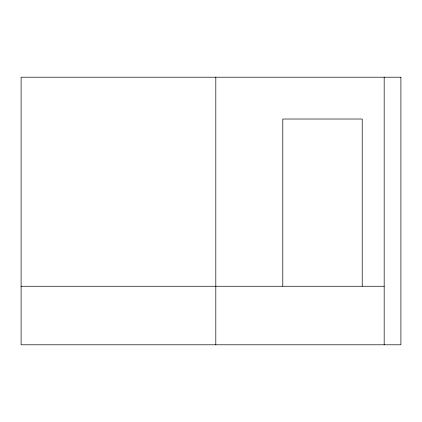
<?xml version="1.0" encoding="UTF-8"?>
<svg xmlns="http://www.w3.org/2000/svg" width="422" height="422" viewBox="0 0 422 422"><rect width="100%" height="100%" fill="white"/><g stroke="black" fill="none" stroke-linecap="round" stroke-linejoin="round"><path stroke-width="0.63" d="M21.1 286.253L384.178 286.253M384.178 77.21L384.178 344.79M362.229 286.253L362.229 119.02L282.793 119.02L282.793 286.253M215.811 77.21L215.811 344.79M400.9 77.21L21.1 77.21L21.1 344.79L400.9 344.79L400.9 77.21"/></g></svg>
